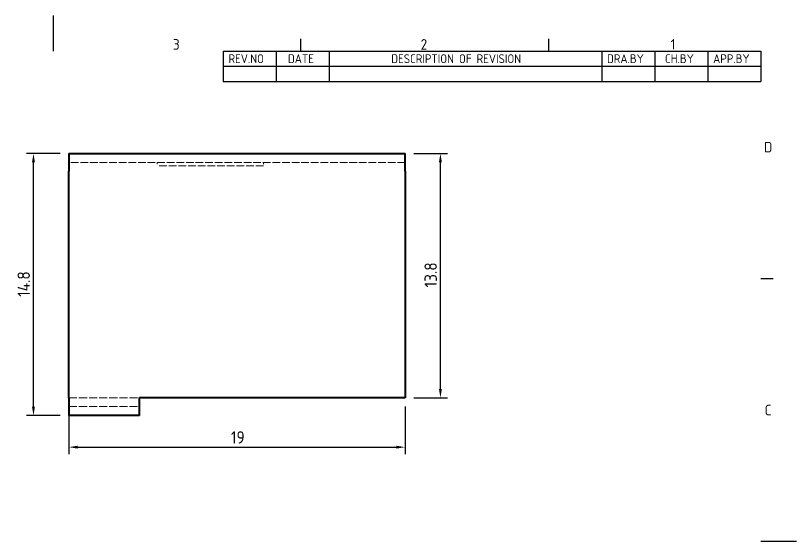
# Model space of a CAD drawing. Header units: millimetres. Extents: x 0 to 84, y 0 to 59.4.
# Drawn here: x 39.87 to 84, y 29.7 to 59.4 of the extents above; entities that cross this region are included whole.
import ezdxf

# ---------------------------------------------------------------- set-up
doc = ezdxf.new("R2010")
doc.units = ezdxf.units.MM
doc.header["$LTSCALE"] = 0.2
doc.linetypes.add('DASHED', pattern=[0.2067, 0.1654, -0.0413])
doc.layers.get('0').update_dxf_attribs({"color": 3, "lineweight": 25})
for name, color, linetype, lineweight in [('가려진 것(ISO)', 2, 'DASHED', 18), ('가시적인 것(ISO)', 3, 'Continuous', 40), ('경계(ISO)', 7, 'Continuous', 25), ('기호(ISO)', 5, 'Continuous', 25), ('치수(ISO)', 2, 'Continuous', 25)]:
    doc.layers.add(name, color=color, linetype=linetype, lineweight=lineweight)
doc.styles.add('ISO ProportionalPSTEK', font='isocp.shx')
doc.styles.add('문자 텍스트_PSTEK_POSCO', font='isocp.shx')
doc.styles.add('치수 텍스트_PSTEK_POSCO', font='isocp.shx')
doc.dimstyles.new('치수_PSTEK_POSCO', dxfattribs={"dimscale": 0.2, "dimtxt": 3.5, "dimasz": 2.5, "dimexe": 2, "dimexo": 2.5, "dimgap": 1, "dimtad": 1, "dimrnd": 1e-08, "dimdsep": 46, "dimtxsty": '치수 텍스트_PSTEK_POSCO', "dimcen": 0.09, "dimdle": 10, "dimclrd": 7, "dimclre": 7, "dimclrt": 2, "dimadec": 1, "dimazin": 2, "dimtfac": 1, "dimtmove": 0, "dimatfit": 3, "dimfxl": 0, "dimtolj": 1, "dimlwd": -1, "dimlwe": -1, "dimarcsym": 0})

# ---------------------------------------------------------------- blocks, each defined once
blk = doc.blocks.new('경계 Default Border')
at = {"layer": '경계(ISO)'}
for p, q in [((280, 287.0000076293945), (280, 290.4000091552734)), ((350, 287.0000076293945), (350, 290.4000091552734)), ((410, 222.7499961853027), (413.4000015258789, 222.7499961853027))]:
    blk.add_line(p, q, dxfattribs=at)
at = {"layer": '경계(ISO)', "flags": 128}
for points in [[(210, 297.0000076293945), (210, 287.0000076293945)], [(420, 148.5000038146973), (410, 148.5000038146973)]]:
    blk.add_lwpolyline(points, dxfattribs=at)
at = {"layer": '경계(ISO)', "color": 2, "char_height": 3.00000011920929, "attachment_point": 7, "style": '문자 텍스트_PSTEK_POSCO'}
for s, insert in [('3', (243.8325386494398, 287.3713945155963)), ('2', (313.8325386494398, 287.3713945155963)), ('1', (384.4860661041481, 287.4)), ('D', (410.878270202895, 258.3463944559917)), ('C', (411.0445395201643, 184.0963944559917))]:
    blk.add_mtext(s, dxfattribs=dict(at, insert=insert))
blk = doc.blocks.new('리비전 내역')
at = {"layer": '기호(ISO)'}
for p, q in [((258, 287.0000076293945), (410, 287.0000076293945)), ((258, 287.0000076293945), (258, 282.7200076293945)), ((273, 287.0000076293945), (273, 282.7200076293945)), ((288, 287.0000076293945), (288, 282.7200076293945)), ((365, 287.0000076293945), (365, 282.7200076293945)), ((380, 287.0000076293945), (380, 282.7200076293945)), ((395, 287.0000076293945), (395, 282.7200076293945)), ((410, 287.0000076293945), (410, 282.7200076293945)), ((258, 282.7200076293945), (410, 282.7200076293945)), ((258, 282.7200076293945), (258, 278.4400076293945)), ((273, 282.7200076293945), (273, 278.4400076293945)), ((288, 282.7200076293945), (288, 278.4400076293945)), ((365, 282.7200076293945), (365, 278.4400076293945)), ((380, 282.7200076293945), (380, 278.4400076293945)), ((395, 282.7200076293945), (395, 278.4400076293945)), ((410, 282.7200076293945), (410, 278.4400076293945)), ((258, 278.4400076293945), (410, 278.4400076293945))]:
    blk.add_line(p, q, dxfattribs=at)
at = {"layer": '기호(ISO)', "color": 2, "char_height": 2.5, "attachment_point": 7, "style": 'ISO ProportionalPSTEK'}
for s, insert in [('REV.NO', (259.5271157026291, 283.5831900503393)), ('DATE', (276.3142317728366, 283.5831900503393)), ('DESCRIPTION OF REVISION', (305.5070204333629, 283.5831900503393)), ('DRA.BY', (366.4757339553204, 283.5831900503393)), ('CH.BY', (382.8642915086117, 283.5831900503393)), ('APP.BY', (396.4777339604404, 283.5831900503393))]:
    blk.add_mtext(s, dxfattribs=dict(at, insert=insert))
blk = doc.blocks.new('*D32')
at = {"layer": 'Defpoints', "color": 0}
for p in [(40.88123529476781, 51.61112753461534), (42.88123529476782, 51.61112753461534), (42.88123529476779, 36.81112753461534)]:
    blk.add_point(p, dxfattribs=at)
at = {"layer": '치수(ISO)', "color": 7}
for p, q in [((42.38123529476782, 51.61112753461534), (40.48123529476781, 51.61112753461534)), ((40.8812352947678, 37.31112753461534), (40.88123529476781, 51.11112753461534)), ((42.38123529476779, 36.81112753461534), (40.4812352947678, 36.81112753461534))]:
    blk.add_line(p, q, dxfattribs=at)
for points in [[(40.79790196143447, 51.11112753461534), (40.96456862810114, 51.11112753461534), (40.88123529476781, 51.61112753461534)], [(40.79790196143446, 37.31112753461534), (40.96456862810113, 37.31112753461534), (40.8812352947678, 36.81112753461534)]]:
    blk.add_solid(points, dxfattribs=at)
at = {"layer": '치수(ISO)', "color": 2, "insert": (40.33123529476779, 43.51112753461533), "char_height": 0.7000000000000001, "attachment_point": 4, "rotation": 90, "style": '치수 텍스트_PSTEK_POSCO'}
blk.add_mtext('\\A1;14.8', dxfattribs=at)
blk = doc.blocks.new('*D33')
at = {"layer": 'Defpoints', "color": 0}
for p in [(61.88123529476782, 51.61112753461535), (63.88123529476809, 51.61112753461535), (61.88123529476808, 37.81112753461534)]:
    blk.add_point(p, dxfattribs=at)
at = {"layer": '치수(ISO)', "color": 7}
for p, q in [((62.38123529476782, 51.61112753461535), (64.2812352947681, 51.61112753461535)), ((63.88123529476808, 38.31112753461534), (63.88123529476809, 51.11112753461535)), ((62.38123529476808, 37.81112753461534), (64.2812352947681, 37.81112753461534))]:
    blk.add_line(p, q, dxfattribs=at)
for points in [[(63.79790196143475, 51.11112753461535), (63.96456862810142, 51.11112753461535), (63.88123529476809, 51.61112753461535)], [(63.79790196143475, 38.31112753461534), (63.96456862810142, 38.31112753461534), (63.88123529476808, 37.81112753461534)]]:
    blk.add_solid(points, dxfattribs=at)
at = {"layer": '치수(ISO)', "color": 2, "insert": (63.33123529476808, 44.04612753461534), "char_height": 0.7000000000000001, "attachment_point": 4, "rotation": 90, "style": '치수 텍스트_PSTEK_POSCO'}
blk.add_mtext('\\A1;13.8', dxfattribs=at)
blk = doc.blocks.new('*D34')
at = {"layer": 'Defpoints', "color": 0}
for p in [(42.88123529476808, 37.81112753461534), (61.88123529476808, 37.81112753461534), (61.88123529476808, 35.02205103788557)]:
    blk.add_point(p, dxfattribs=at)
at = {"layer": '치수(ISO)', "color": 7}
for p, q in [((42.88123529476808, 37.31112753461534), (42.88123529476808, 34.62205103788558)), ((61.88123529476808, 37.31112753461534), (61.88123529476808, 34.62205103788558)), ((43.38123529476808, 35.02205103788557), (61.38123529476808, 35.02205103788557))]:
    blk.add_line(p, q, dxfattribs=at)
for points in [[(43.38123529476808, 35.10538437121891), (43.38123529476808, 34.93871770455224), (42.88123529476808, 35.02205103788557)], [(61.38123529476808, 35.10538437121891), (61.38123529476808, 34.93871770455224), (61.88123529476808, 35.02205103788557)]]:
    blk.add_solid(points, dxfattribs=at)
at = {"layer": '치수(ISO)', "color": 2, "insert": (52.04117757711746, 35.57205103788557), "char_height": 0.7000000000000001, "attachment_point": 4, "style": '치수 텍스트_PSTEK_POSCO'}
blk.add_mtext('\\A1;19', dxfattribs=at)

msp = doc.modelspace()

# ---------------------------------------------------------------- linework, layer by layer
at = {"layer": '가려진 것(ISO)', "ltscale": 13.1315221786499}
msp.add_line((61.88123529476783, 51.11112753461535), (42.88123529476782, 51.11112753461534), dxfattribs=at)
at = {"layer": '가려진 것(ISO)', "ltscale": 1.904596567153931}
for p, q in [((47.8812352947676, 51.11112753461535), (47.8812352947676, 50.91112753461535)), ((53.8812352947676, 51.11112753461535), (53.8812352947676, 50.91112753461535))]:
    msp.add_line(p, q, dxfattribs=at)
at = {"layer": '가려진 것(ISO)', "ltscale": 13.1943531036377}
msp.add_line((53.8812352947676, 50.91112753461535), (47.8812352947676, 50.91112753461535), dxfattribs=at)
at = {"layer": '가려진 것(ISO)', "ltscale": 13.82265567779541}
for p, q in [((42.88123529476304, 37.81112753461535), (46.88123529476304, 37.81112753461535)), ((42.88123529476779, 37.31112753461534), (46.88123529476779, 37.31112753461534))]:
    msp.add_line(p, q, dxfattribs=at)
at = {"layer": '가시적인 것(ISO)'}
for p, q in [((42.88123529476782, 51.61112753461534), (61.88123529476783, 51.61112753461535)), ((42.88123529476778, 51.61112753461534), (42.88123529476808, 50.61112753461534)), ((61.88123529476808, 50.61112753461535), (61.88123529476778, 51.61112753461535)), ((42.88123529476808, 37.81112753461534), (42.88123529476808, 50.61112753461534)), ((61.88123529476808, 50.61112753461535), (61.88123529476808, 37.81112753461534)), ((42.88123529476809, 37.81112753461534), (42.88123529476779, 36.81112753461534)), ((46.88123529476808, 37.81112753461534), (46.88123529476808, 37.82112753461534)), ((46.88123529476808, 37.82112753461534), (46.89123529476808, 37.82112753461534)), ((46.88123529476778, 36.81112753461534), (46.88123529476808, 37.81112753461534)), ((46.88123529476304, 37.81112753461535), (46.89123529476304, 37.81112753461535)), ((46.89123529476808, 37.82112753461534), (46.89123529476808, 37.81112753461534)), ((61.88123529476808, 37.81112753461534), (46.89123529476808, 37.81112753461534)), ((46.88123529476778, 36.81112753461534), (42.88123529476779, 36.81112753461534))]:
    msp.add_line(p, q, dxfattribs=at)

# ---------------------------------------------------------------- block references
at = {"xscale": 0.2, "yscale": 0.2, "zscale": 0.2}
msp.add_blockref('경계 Default Border', (0, 0), dxfattribs=at)
at = {"layer": '기호(ISO)', "xscale": 0.2, "yscale": 0.2, "zscale": 0.2}
msp.add_blockref('리비전 내역', (0, 0), dxfattribs=at)

# ---------------------------------------------------------------- dimensions: what is measured, and where the dimension line sits
at = {"layer": '치수(ISO)', "color": 7}
for base, p1, p2, angle, picture, middle in [((40.88123529476781, 51.61112753461534), (42.88123529476779, 36.81112753461534), (42.88123529476782, 51.61112753461534), 90, '*D32', (40.88123529476779, 44.21112753461534)), ((63.88123529476809, 51.61112753461535), (61.88123529476808, 37.81112753461534), (61.88123529476782, 51.61112753461535), 90, '*D33', (63.88123529476808, 44.71112753461534)), ((61.88123529476808, 35.02205103788557), (42.88123529476808, 37.81112753461534), (61.88123529476808, 37.81112753461534), 180, '*D34', (52.38123529476808, 35.02205103788557))]:
    dim = msp.add_linear_dim(base=base, p1=p1, p2=p2, angle=angle, dimstyle='치수_PSTEK_POSCO', override={"dimdec": 2, "dimtp": 0, "dimtm": -0, "dimtdec": 2, "dimtofl": 0, "dimatfit": 1}, dxfattribs=at)
    dim.commit()
    dim.dimension.update_dxf_attribs({"geometry": picture, "text_midpoint": middle, "dimtype": 160})

doc.saveas('drawing.dxf')
